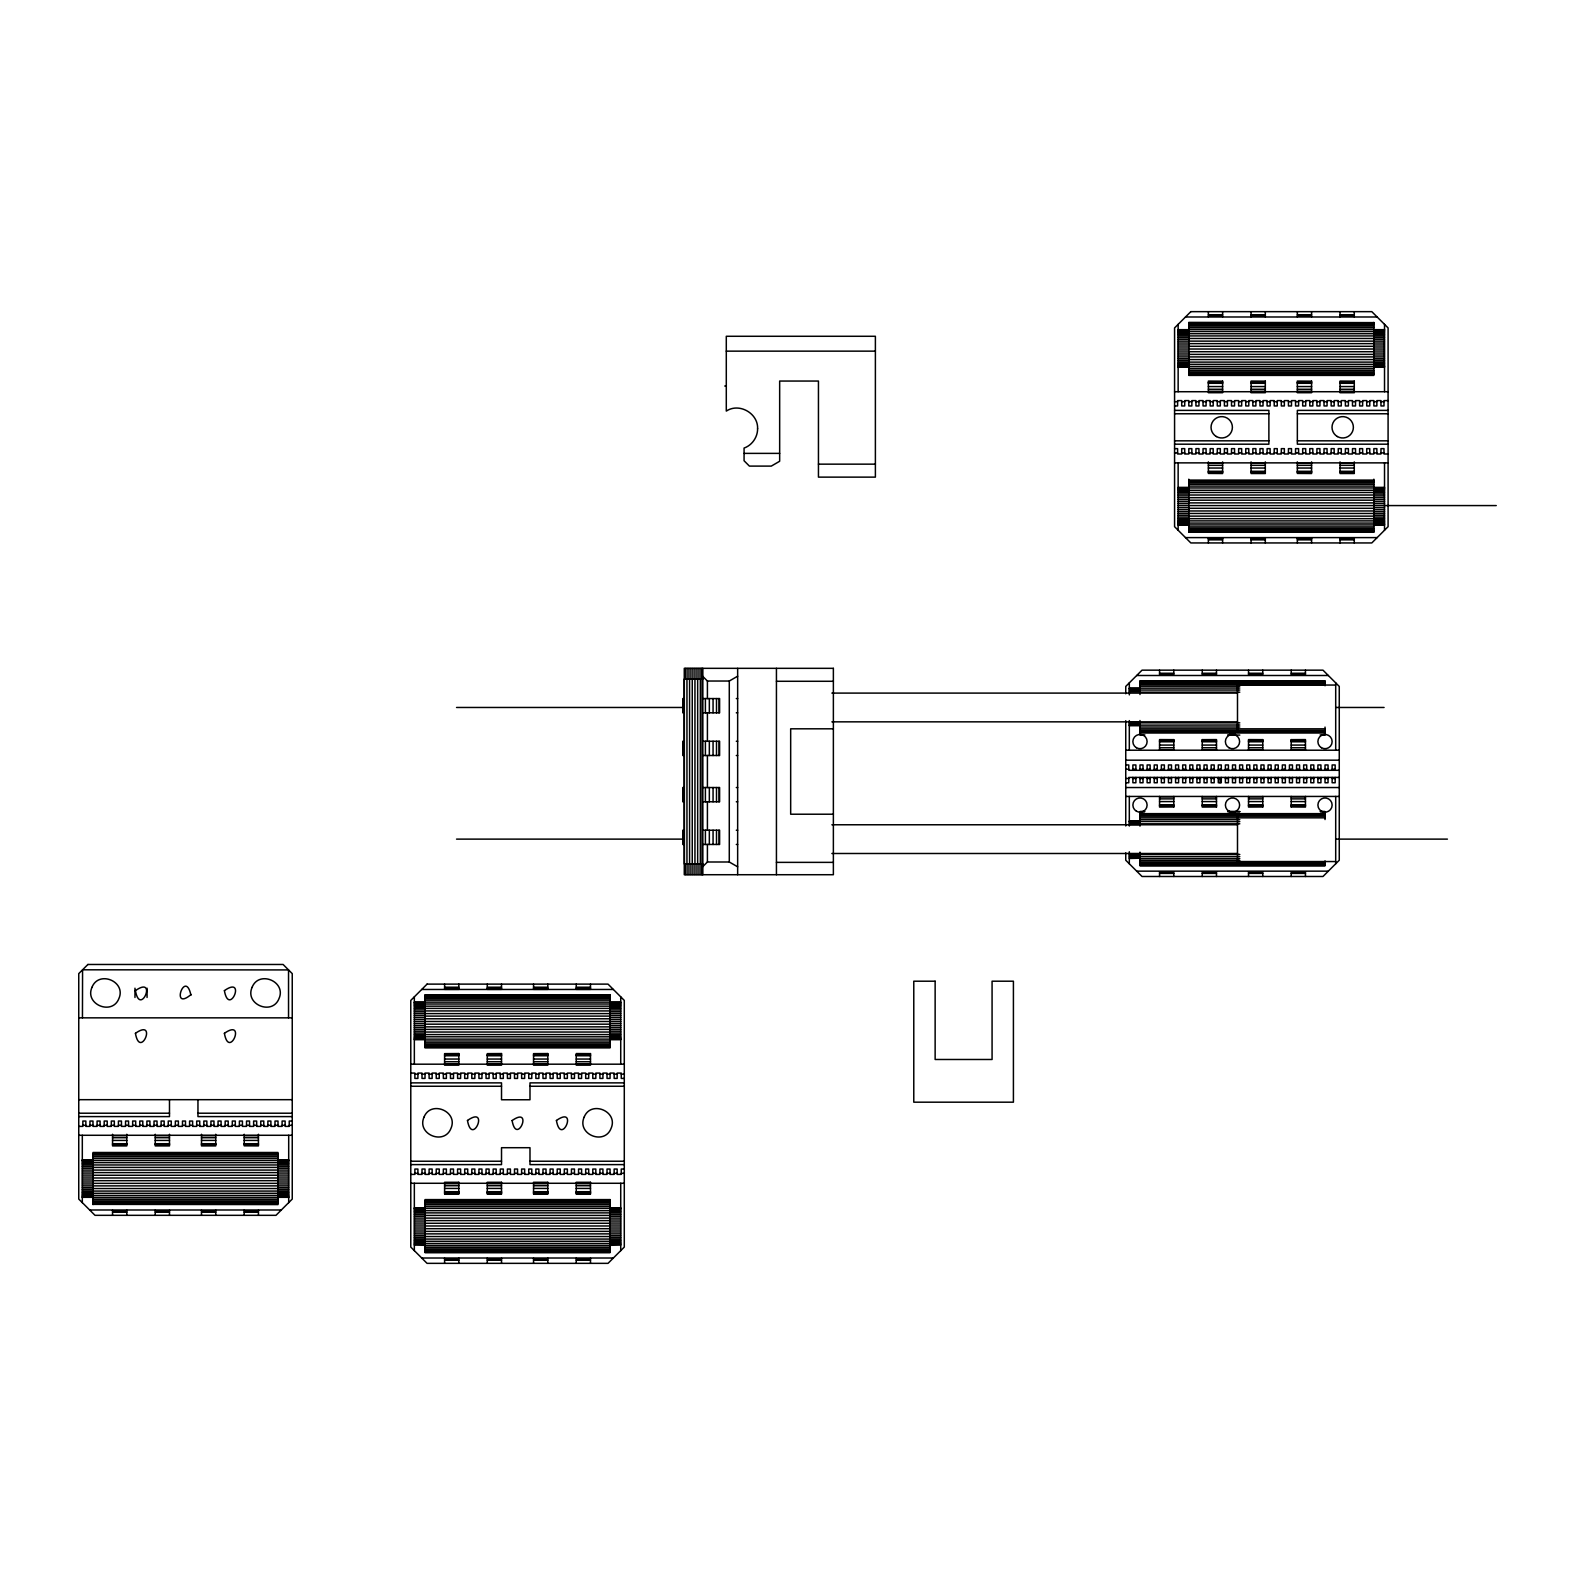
<?xml version="1.0" encoding="UTF-8"?>
<svg xmlns="http://www.w3.org/2000/svg" width="1575" height="1575" viewBox="0 0 1575 1575"><rect width="100%" height="100%" fill="white"/><g stroke="black" fill="none" stroke-linecap="round" stroke-linejoin="round"><path stroke-width="1.5" d="M190.929 995.183C185.161 968.192 170.061 1012.213 191.048 994.534M702.076 867.333L707.411 861.997L729.284 861.997L737.651 866.821M702.076 675.695L707.411 681.03L729.284 681.03L737.651 676.207M1208.379 314.744L1222.613 314.744M1251.082 314.744L1265.316 314.744M1297.347 314.744L1311.581 314.744M1340.049 314.744L1354.283 314.744M1208.379 316.221L1222.613 316.221M1251.082 316.221L1265.316 316.221M1297.347 316.221L1311.581 316.221M1340.049 316.221L1354.283 316.221M1185.502 316.988L1377.141 316.988M1373.853 322.619L1188.81 322.402L1188.81 375.401L1373.853 375.401L1373.853 322.402M1188.81 323.544L1373.853 323.544M1188.81 324.686L1373.853 324.686M1188.81 326.084L1373.853 326.084M1188.81 327.698L1373.853 327.698M1188.81 329.51L1373.853 329.51M1178.139 329.667L1188.81 329.667M1373.853 329.667L1384.523 329.667M1178.139 329.943L1188.81 329.943M1373.853 329.943L1384.523 329.943M1178.139 330.809L1188.81 330.809M1373.853 330.809L1384.523 330.809M1188.81 331.518L1373.853 331.518M1178.139 331.853L1188.81 331.853M1373.853 331.853L1384.523 331.853M1178.139 333.053L1188.81 333.053M1373.853 333.053L1384.523 333.053M1188.81 333.703L1373.853 333.703M1178.139 334.412L1188.81 334.412M1373.853 334.412L1384.523 334.412M1178.139 335.928L1384.523 335.928M1178.139 337.542L1188.81 337.542M1373.853 337.542L1384.523 337.542M1188.81 338.467L1373.853 338.467M1178.139 339.294L1188.81 339.294M1373.853 339.294L1384.523 339.294M1178.139 341.125L1384.523 341.125M1178.139 343.015L1188.81 343.015M1373.853 343.015L1384.523 343.015M1188.81 343.626L1373.853 343.626M1178.139 344.984L1188.81 344.984M1373.853 344.984L1384.523 344.984M1188.81 346.303L1373.853 346.303M1178.139 346.992L1188.81 346.992M1373.853 346.992L1384.523 346.992M1178.139 349.02L1384.523 349.02M726.292 351.146L875.385 351.146M1178.139 351.028L1188.81 351.028M1373.853 351.028L1384.523 351.028M1188.81 351.717L1373.853 351.717M1178.139 353.036L1188.81 353.036M1373.853 353.036L1384.523 353.036M1188.81 354.395L1373.853 354.395M1178.139 355.005L1188.81 355.005M1373.853 355.005L1384.523 355.005M1178.139 356.915L1384.523 356.915M1178.139 358.746L1188.81 358.746M1373.853 358.746L1384.523 358.746M1188.81 359.572L1373.853 359.572M1178.139 360.478L1188.81 360.478M1373.853 360.478L1384.523 360.478M1178.139 362.112L1384.523 362.112M1178.139 363.608L1188.81 363.608M1373.853 363.608L1384.523 363.608M1188.81 364.337L1373.853 364.337M1178.139 364.967L1188.81 364.967M1373.853 364.967L1384.523 364.967M1178.139 366.168L1188.81 366.168M1373.853 366.168L1384.523 366.168M1188.81 366.502L1373.853 366.502M1178.139 366.64L1188.81 366.64M1373.853 366.64L1384.523 366.64M1178.139 367.211L1188.81 367.211M1373.853 367.211L1384.523 367.211M1188.81 368.511L1373.853 368.511M1188.81 370.342L1373.853 370.342M1188.81 371.936L1373.853 371.936M1188.81 373.334L1373.853 373.334M1188.81 374.496L1373.853 374.496M1222.613 381.17L1208.379 381.071L1208.379 392.707L1222.613 392.707L1222.613 381.071M1265.316 381.17L1251.082 381.071L1251.082 392.707L1265.316 392.707L1265.316 381.071M1311.581 381.17L1297.347 381.071L1297.347 392.707L1311.581 392.707L1311.581 381.071M1354.283 381.17L1340.049 381.071L1340.049 392.707L1354.283 392.707L1354.283 381.071M1208.379 382.213L1222.613 382.213M1251.082 382.213L1265.316 382.213M1297.347 382.213L1311.581 382.213M1340.049 382.213L1354.283 382.213M1208.379 382.745L1222.613 382.745M1251.082 382.745L1265.316 382.745M1297.347 382.745L1311.581 382.745M1340.049 382.745L1354.283 382.745M1208.379 383.296L1222.613 383.296M1251.082 383.296L1265.316 383.296M1297.347 383.296L1311.581 383.296M1340.049 383.296L1354.283 383.296M724.756 386.033L726.292 386.033M1208.379 386.564L1222.613 386.564M1251.082 386.564L1265.316 386.564M1297.347 386.564L1311.581 386.564M1340.049 386.564L1354.283 386.564M1208.379 389.261L1222.613 389.261M1251.082 389.261L1265.316 389.261M1297.347 389.261L1311.581 389.261M1340.049 389.261L1354.283 389.261M1208.379 391.309L1222.613 391.309M1251.082 391.309L1265.316 391.309M1297.347 391.309L1311.581 391.309M1340.049 391.309L1354.283 391.309M1174.576 391.722L1388.087 391.722M1388.087 400.601L1383.992 400.601L1383.992 405.956L1380.96 405.956L1380.96 400.601L1376.865 400.601L1376.865 405.956L1373.853 405.956L1373.853 400.601L1369.758 400.601L1369.758 405.956L1366.726 405.956L1366.726 400.601L1362.631 400.601L1362.631 405.956L1359.619 405.956L1359.619 400.601L1355.524 400.601L1355.524 405.956L1352.492 405.956L1352.492 400.601L1348.397 400.601L1348.397 405.956L1345.385 405.956L1345.385 400.601L1341.29 400.601L1341.29 405.956L1338.258 405.956L1338.258 400.601L1334.163 400.601L1334.163 405.956L1331.151 405.956L1331.151 400.601L1327.056 400.601L1327.056 405.956L1324.024 405.956L1324.024 400.601L1319.929 400.601L1319.929 405.956L1316.917 405.956L1316.917 400.601L1312.822 400.601L1312.822 405.956L1309.79 405.956L1309.79 400.601L1305.695 400.601L1305.695 405.956L1302.682 405.956L1302.682 400.601L1298.588 400.601L1298.588 405.956L1295.556 405.956L1295.556 400.601L1291.48 400.601L1291.48 405.956L1288.448 405.956L1288.448 400.601L1284.353 400.601L1284.353 405.956L1281.322 405.956L1281.322 400.601L1277.246 400.601L1277.246 405.956L1274.214 405.956L1274.214 400.601L1270.119 400.601L1270.119 405.956L1267.088 405.956L1267.088 400.601L1263.012 400.601L1263.012 405.956L1259.98 405.956L1259.98 400.601L1255.885 400.601L1255.885 405.956L1252.853 405.956L1252.853 400.601L1248.778 400.601L1248.778 405.956L1245.746 405.956L1245.746 400.601L1241.651 400.601L1241.651 405.956L1238.639 405.956L1238.639 400.601L1234.544 400.601L1234.544 405.956L1231.512 405.956L1231.512 400.601L1227.417 400.601L1227.417 405.956L1224.405 405.956L1224.405 400.601L1220.31 400.601L1220.31 405.956L1217.278 405.956L1217.278 400.601L1213.183 400.601L1213.183 405.956L1210.171 405.956L1210.171 400.601L1206.076 400.601L1206.076 405.956L1203.044 405.956L1203.044 400.601L1198.949 400.601L1198.949 405.956L1195.937 405.956L1195.937 400.601L1191.842 400.601L1191.842 405.956L1188.81 405.956L1188.81 400.601L1184.715 400.601L1184.715 405.956L1181.703 405.956L1181.703 400.601L1177.608 400.601L1177.608 405.956L1174.576 405.956M1174.576 401.684L1177.608 401.684M1181.703 401.684L1184.715 401.684M1188.81 401.684L1191.842 401.684M1195.937 401.684L1198.949 401.684M1203.044 401.684L1206.076 401.684M1210.171 401.684L1213.183 401.684M1217.278 401.684L1220.31 401.684M1224.405 401.684L1227.417 401.684M1231.512 401.684L1234.544 401.684M1238.639 401.684L1241.651 401.684M1245.746 401.684L1248.778 401.684M1252.853 401.684L1255.885 401.684M1259.98 401.684L1263.012 401.684M1267.088 401.684L1270.119 401.684M1274.214 401.684L1277.246 401.684M1281.322 401.684L1284.353 401.684M1288.448 401.684L1291.48 401.684M1295.556 401.684L1298.588 401.684M1302.682 401.684L1305.695 401.684M1309.79 401.684L1312.822 401.684M1316.917 401.684L1319.929 401.684M1324.024 401.684L1327.056 401.684M1331.151 401.684L1334.163 401.684M1338.258 401.684L1341.29 401.684M1345.385 401.684L1348.397 401.684M1352.492 401.684L1355.524 401.684M1359.619 401.684L1362.631 401.684M1366.726 401.684L1369.758 401.684M1373.853 401.684L1376.865 401.684M1380.96 401.684L1383.992 401.684M1174.576 410.386L1268.879 410.386L1268.879 444.189L1174.576 444.189M1388.087 410.386L1297.347 410.386L1297.347 444.189L1388.087 444.189M1174.576 413.772L1268.879 413.772M1297.347 413.772L1388.087 413.772M1174.576 440.823L1268.879 440.823M1297.347 440.823L1388.087 440.823M1174.576 448.639L1177.608 448.639L1177.608 453.994L1181.703 453.994L1181.703 448.639L1184.715 448.639L1184.715 453.994L1188.81 453.994L1188.81 448.639L1191.842 448.639L1191.842 453.994L1195.937 453.994L1195.937 448.639L1198.949 448.639L1198.949 453.994L1203.044 453.994L1203.044 448.639L1206.076 448.639L1206.076 453.994L1210.171 453.994L1210.171 448.639L1213.183 448.639L1213.183 453.994L1217.278 453.994L1217.278 448.639L1220.31 448.639L1220.31 453.994L1224.405 453.994L1224.405 448.639L1227.417 448.639L1227.417 453.994L1231.512 453.994L1231.512 448.639L1234.544 448.639L1234.544 453.994L1238.639 453.994L1238.639 448.639L1241.651 448.639L1241.651 453.994L1245.746 453.994L1245.746 448.639L1248.778 448.639L1248.778 453.994L1252.853 453.994L1252.853 448.639L1255.885 448.639L1255.885 453.994L1259.98 453.994L1259.98 448.639L1263.012 448.639L1263.012 453.994L1267.088 453.994L1267.088 448.639L1270.119 448.639L1270.119 453.994L1274.214 453.994L1274.214 448.639L1277.246 448.639L1277.246 453.994L1281.322 453.994L1281.322 448.639L1284.353 448.639L1284.353 453.994L1288.448 453.994L1288.448 448.639L1291.48 448.639L1291.48 453.994L1295.556 453.994L1295.556 448.639L1298.588 448.639L1298.588 453.994L1302.682 453.994L1302.682 448.639L1305.695 448.639L1305.695 453.994L1309.79 453.994L1309.79 448.639L1312.822 448.639L1312.822 453.994L1316.917 453.994L1316.917 448.639L1319.929 448.639L1319.929 453.994L1324.024 453.994L1324.024 448.639L1327.056 448.639L1327.056 453.994L1331.151 453.994L1331.151 448.639L1334.163 448.639L1334.163 453.994L1338.258 453.994L1338.258 448.639L1341.29 448.639L1341.29 453.994L1345.385 453.994L1345.385 448.639L1348.397 448.639L1348.397 453.994L1352.492 453.994L1352.492 448.639L1355.524 448.639L1355.524 453.994L1359.619 453.994L1359.619 448.639L1362.631 448.639L1362.631 453.994L1366.726 453.994L1366.726 448.639L1369.758 448.639L1369.758 453.994L1373.853 453.994L1373.853 448.639L1376.865 448.639L1376.865 453.994L1380.96 453.994L1380.96 448.639L1383.992 448.639L1383.992 453.994L1388.087 453.994M1174.576 452.911L1177.608 452.911M1181.703 452.911L1184.715 452.911M1188.81 452.911L1191.842 452.911M1195.937 452.911L1198.949 452.911M1203.044 452.911L1206.076 452.911M1210.171 452.911L1213.183 452.911M1217.278 452.911L1220.31 452.911M1224.405 452.911L1227.417 452.911M1231.512 452.911L1234.544 452.911M1238.639 452.911L1241.651 452.911M1245.746 452.911L1248.778 452.911M1252.853 452.911L1255.885 452.911M1259.98 452.911L1263.012 452.911M1267.088 452.911L1270.119 452.911M1274.214 452.911L1277.246 452.911M1281.322 452.911L1284.353 452.911M1288.448 452.911L1291.48 452.911M1295.556 452.911L1298.588 452.911M1302.682 452.911L1305.695 452.911M1309.79 452.911L1312.822 452.911M1316.917 452.911L1319.929 452.911M1324.024 452.911L1327.056 452.911M1331.151 452.911L1334.163 452.911M1338.258 452.911L1341.29 452.911M1345.385 452.911L1348.397 452.911M1352.492 452.911L1355.524 452.911M1359.619 452.911L1362.631 452.911M1366.726 452.911L1369.758 452.911M1373.853 452.911L1376.865 452.911M1380.96 452.911L1383.992 452.911M744.069 453.383L779.664 453.383M1174.576 462.873L1388.087 462.873M1208.379 463.286L1222.613 463.286M1251.082 463.286L1265.316 463.286M1297.347 463.286L1311.581 463.286M1340.049 463.286L1354.283 463.286M818.449 464.152L875.385 464.152M1208.379 465.334L1222.613 465.334M1251.082 465.334L1265.316 465.334M1297.347 465.334L1311.581 465.334M1340.049 465.334L1354.283 465.334M1208.379 468.031L1222.613 468.031M1251.082 468.031L1265.316 468.031M1297.347 468.031L1311.581 468.031M1340.049 468.031L1354.283 468.031M1208.379 471.299L1222.613 471.299M1251.082 471.299L1265.316 471.299M1297.347 471.299L1311.581 471.299M1340.049 471.299L1354.283 471.299M1208.379 471.85L1222.613 471.85M1251.082 471.85L1265.316 471.85M1297.347 471.85L1311.581 471.85M1340.049 471.85L1354.283 471.85M1208.379 472.382L1222.613 472.382M1251.082 472.382L1265.316 472.382M1297.347 472.382L1311.581 472.382M1340.049 472.382L1354.283 472.382M1188.81 480.099L1373.853 480.099M1188.81 481.261L1373.853 481.261M1188.81 482.659L1373.853 482.659M1188.81 484.253L1373.853 484.253M1188.81 486.084L1373.853 486.084M1178.139 487.384L1188.81 487.384M1373.853 487.384L1384.523 487.384M1178.139 487.955L1384.523 487.955M1178.139 488.427L1188.81 488.427M1373.853 488.427L1384.523 488.427M1178.139 489.628L1188.81 489.628M1373.853 489.628L1384.523 489.628M1188.81 490.258L1373.853 490.258M1178.139 490.987L1188.81 490.987M1373.853 490.987L1384.523 490.987M1178.139 492.483L1384.523 492.483M1178.139 494.117L1188.81 494.117M1373.853 494.117L1384.523 494.117M1188.81 495.022L1373.853 495.022M1178.139 495.849L1188.81 495.849M1373.853 495.849L1384.523 495.849M1178.139 497.68L1384.523 497.68M1178.139 499.59L1188.81 499.59M1373.853 499.59L1384.523 499.59M1188.81 500.2L1373.853 500.2M1178.139 501.559L1188.81 501.559M1373.853 501.559L1384.523 501.559M1188.81 502.878L1373.853 502.878M1178.139 503.547L1188.81 503.547M1373.853 503.547L1384.523 503.547M1178.139 505.575L1496.25 505.575M1178.139 507.603L1188.81 507.603M1373.853 507.603L1384.523 507.603M1188.81 508.292L1373.853 508.292M1178.139 509.611L1188.81 509.611M1373.853 509.611L1384.523 509.611M1188.81 510.969L1373.853 510.969M1178.139 511.58L1188.81 511.58M1373.853 511.58L1384.523 511.58M1178.139 513.47L1384.523 513.47M1178.139 515.301L1188.81 515.301M1373.853 515.301L1384.523 515.301M1188.81 516.128L1373.853 516.128M1178.139 517.053L1188.81 517.053M1373.853 517.053L1384.523 517.053M1178.139 518.667L1384.523 518.667M1178.139 520.163L1188.81 520.163M1373.853 520.163L1384.523 520.163M1188.81 520.892L1373.853 520.892M1178.139 521.542L1188.81 521.542M1373.853 521.542L1384.523 521.542M1178.139 522.742L1188.81 522.742M1373.853 522.742L1384.523 522.742M1188.81 523.077L1373.853 523.077M1178.139 523.786L1188.81 523.786M1373.853 523.786L1384.523 523.786M1178.139 524.652L1188.81 524.652M1373.853 524.652L1384.523 524.652M1178.139 524.928L1384.523 524.928M1188.81 526.897L1373.853 526.897M1188.81 528.511L1373.853 528.511M1188.81 529.909L1373.853 529.909M1188.81 531.051L1373.853 531.051M1188.81 531.976L1373.853 531.976M1185.502 537.607L1377.141 537.607M1208.379 538.374L1222.613 538.374M1251.082 538.374L1265.316 538.374M1297.347 538.374L1311.581 538.374M1340.049 538.374L1354.283 538.374M1208.379 539.851L1222.613 539.851M1251.082 539.851L1265.316 539.851M1297.347 539.851L1311.581 539.851M1340.049 539.851L1354.283 539.851M1159.554 673.253L1173.788 673.253M1202.257 673.253L1216.491 673.253M1248.522 673.253L1262.756 673.253M1291.224 673.253L1305.458 673.253M1136.678 675.498L1328.335 675.498M702.962 679.002L684.278 679.002L684.397 864.045L702.962 864.045M776.436 681.286L833.372 681.286M1139.985 681.128L1325.028 681.128M1139.985 682.034L1325.028 682.034M1139.985 683.196L1325.028 683.196M1139.985 684.593L1325.028 684.593M1335.698 685.046L1237.497 685.046L1237.497 729.894M1139.985 686.208L1239.801 686.208M1129.314 688.177L1239.801 688.019M1129.314 688.452L1139.985 688.452M1129.314 689.318L1139.985 689.318M1139.985 690.027L1239.801 690.027M1129.314 690.362L1139.985 690.362M1129.314 691.563L1139.985 691.563M1139.985 692.193L1239.801 692.193M831.876 693.098L1237.497 693.098M684.278 698.572L682.763 698.572L682.763 712.806L684.278 712.806M702.844 698.572L719.598 698.572L719.598 712.806L702.844 712.806M736.312 698.572L737.651 698.572M456.553 707.47L682.467 707.47M1335.698 707.47L1384.09 707.47M736.312 712.806L737.651 712.806M831.876 721.842L1237.497 721.842M1129.314 722.118L1139.985 722.118M1139.985 722.846L1239.801 722.846M1129.314 723.476L1139.985 723.476M1129.314 724.677L1139.985 724.677M1129.314 725.15L1239.801 725.012M1129.314 725.721L1139.985 725.721M1139.985 727.02L1239.801 727.02M833.372 728.812L790.67 728.812L790.67 814.216L833.372 814.216M1139.985 728.831L1325.028 728.831M1139.985 730.446L1325.028 730.446M1139.985 731.843L1325.028 731.843M1139.985 733.005L1325.028 733.005M1230.075 733.911L1234.938 733.911M1230.075 734.56L1234.938 734.56M1144.868 734.954L1139.985 734.954L1139.985 720.523M1227.634 734.954L1239.801 735.092M1320.145 734.954L1325.028 735.092L1325.028 727.099M1173.788 739.659L1159.554 739.581L1159.554 750.212M1202.257 739.659L1216.491 739.581L1216.491 750.212M1262.756 739.659L1248.522 739.581L1248.522 750.212M1291.224 739.659L1305.458 739.581L1305.458 750.212M1159.554 740.722L1173.788 740.722M1202.257 740.722L1216.491 740.722M1248.522 740.722L1262.756 740.722M1291.224 740.722L1305.458 740.722M684.278 741.274L682.763 741.274L682.763 755.508L684.278 755.508M702.844 741.274L719.598 741.274L719.598 755.508L702.844 755.508M736.312 741.274L737.651 741.274M1159.554 741.254L1173.788 741.254M1202.257 741.254L1216.491 741.254M1248.522 741.254L1262.756 741.254M1291.224 741.254L1305.458 741.254M1159.554 741.786L1173.788 741.786M1202.257 741.786L1216.491 741.786M1248.522 741.786L1262.756 741.786M1291.224 741.786L1305.458 741.786M1159.554 745.073L1173.788 745.073M1202.257 745.073L1216.491 745.073M1248.522 745.073L1262.756 745.073M1291.224 745.073L1305.458 745.073M1159.554 747.771L1173.788 747.771M1202.257 747.771L1216.491 747.771M1248.522 747.771L1262.756 747.771M1291.224 747.771L1305.458 747.771M1159.554 749.818L1173.788 749.818M1202.257 749.818L1216.491 749.818M1248.522 749.818L1262.756 749.818M1291.224 749.818L1305.458 749.818M1125.751 750.212L1339.262 750.212M736.312 755.508L737.651 755.508M1125.751 760.174L1339.262 760.174M1125.751 764.958L1128.783 764.958L1128.783 770.293L1339.262 770.293M1125.751 769.23L1128.783 769.23M1132.878 769.23L1135.89 769.23M1139.985 769.23L1143.017 769.23M1147.112 769.23L1150.124 769.23M1154.219 769.23L1157.251 769.23M1161.346 769.23L1164.358 769.23M1168.453 769.23L1171.485 769.23M1175.58 769.23L1178.592 769.23M1182.687 769.23L1185.719 769.23M1189.814 769.23L1192.826 769.23M1196.921 769.23L1199.953 769.23M1204.048 769.23L1207.06 769.23M1211.155 769.23L1214.187 769.23M1218.282 769.23L1221.294 769.23M1225.389 769.23L1228.421 769.23M1232.497 769.23L1235.528 769.23M1239.623 769.23L1242.655 769.23M1246.731 769.23L1249.762 769.23M1253.858 769.23L1256.889 769.23M1260.965 769.23L1263.997 769.23M1268.092 769.23L1271.123 769.23M1275.199 769.23L1278.231 769.23M1282.326 769.23L1285.338 769.23M1289.433 769.23L1292.465 769.23M1296.56 769.23L1299.572 769.23M1303.667 769.23L1306.699 769.23M1310.794 769.23L1313.806 769.23M1317.901 769.23L1320.933 769.23M1325.028 769.23L1328.04 769.23M1332.135 769.23L1335.167 769.23M1339.262 777.42L1128.783 777.42L1128.783 782.755L1125.751 782.755M1125.751 778.483L1128.783 778.483M1132.878 778.483L1135.89 778.483M1139.985 778.483L1143.017 778.483M1147.112 778.483L1150.124 778.483M1154.219 778.483L1157.251 778.483M1161.346 778.483L1164.358 778.483M1168.453 778.483L1171.485 778.483M1175.58 778.483L1178.592 778.483M1182.687 778.483L1185.719 778.483M1189.814 778.483L1192.826 778.483M1196.921 778.483L1199.953 778.483M1204.048 778.483L1207.06 778.483M1211.155 778.483L1214.187 778.483M1218.282 778.483L1221.294 778.483M1225.389 778.483L1228.421 778.483M1232.497 778.483L1235.528 778.483M1239.623 778.483L1242.655 778.483M1246.731 778.483L1249.762 778.483M1253.858 778.483L1256.889 778.483M1260.965 778.483L1263.997 778.483M1268.092 778.483L1271.123 778.483M1275.199 778.483L1278.231 778.483M1282.326 778.483L1285.338 778.483M1289.433 778.483L1292.465 778.483M1296.56 778.483L1299.572 778.483M1303.667 778.483L1306.699 778.483M1310.794 778.483L1313.806 778.483M1317.901 778.483L1320.933 778.483M1325.028 778.483L1328.04 778.483M1332.135 778.483L1335.167 778.483M684.278 787.539L682.763 787.539L682.763 801.773L684.278 801.773M702.844 787.539L719.598 787.539L719.598 801.773L702.844 801.773M736.312 787.539L737.651 787.539M1125.751 787.539L1339.262 787.539M1125.751 796.438L1339.262 796.438M1159.554 796.832L1173.788 796.832M1202.257 796.832L1216.491 796.832M1248.522 796.832L1262.756 796.832M1291.224 796.832L1305.458 796.832M1159.554 798.879L1173.788 798.879M1202.257 798.879L1216.491 798.879M1248.522 798.879L1262.756 798.879M1291.224 798.879L1305.458 798.879M1159.554 801.577L1173.788 801.577M1202.257 801.577L1216.491 801.577M1248.522 801.577L1262.756 801.577M1291.224 801.577L1305.458 801.577M736.312 801.773L737.651 801.773M1159.554 804.864L1173.788 804.864M1202.257 804.864L1216.491 804.864M1248.522 804.864L1262.756 804.864M1291.224 804.864L1305.458 804.864M1159.554 805.396L1173.788 805.396M1202.257 805.396L1216.491 805.396M1248.522 805.396L1262.756 805.396M1291.224 805.396L1305.458 805.396M1159.554 805.928L1173.788 805.928M1202.257 805.928L1216.491 805.928M1248.522 805.928L1262.756 805.928M1291.224 805.928L1305.458 805.928M1173.788 806.971L1159.554 807.069L1159.554 796.438M1216.491 806.971L1202.257 807.069L1202.257 796.438M1262.756 806.971L1248.522 807.069L1248.522 796.438M1291.224 806.971L1305.458 807.069L1305.458 796.438M1139.985 811.558L1144.868 811.558L1139.985 811.676L1139.985 826.127M1325.028 811.558L1320.145 811.558L1325.028 811.676L1325.028 819.551M1230.075 812.09L1234.938 812.09M1230.075 812.739L1234.938 812.739M1139.985 813.645L1325.028 813.645M1139.985 814.807L1325.028 814.807M1139.985 816.204L1325.028 816.204M1139.985 817.819L1325.028 817.819M1139.985 819.63L1239.801 819.63M1129.314 820.929L1139.985 820.929M1129.314 821.5L1239.801 821.638M1129.314 821.973L1139.985 821.973M1129.314 823.174L1139.985 823.174M1139.985 823.804L1239.801 823.804M1129.314 824.532L1139.985 824.532M831.876 824.768L1237.497 824.768M684.278 830.242L682.763 830.242L682.763 844.456L684.278 844.456M702.844 830.242L719.598 830.242L719.598 844.456L702.844 844.456M736.312 830.242L737.651 830.242M456.553 839.121L682.467 839.121M1335.698 839.121L1447.425 839.121M736.312 844.456L737.651 844.456M831.876 853.492L1237.497 853.492M1129.314 853.729L1139.985 853.729M1139.985 854.457L1239.801 854.457M1129.314 855.087L1139.985 855.087M1129.314 856.288L1139.985 856.288M1139.985 856.623L1239.801 856.623M1129.314 857.332L1139.985 857.332M1129.314 858.473L1139.985 858.198M1139.985 858.631L1239.801 858.631M1139.985 860.442L1239.801 860.442M1335.698 861.545L1237.497 861.545L1237.497 816.716M1139.985 862.057L1325.028 862.057M776.436 862.372L833.372 862.372M1139.985 863.454L1325.028 863.454M1139.985 864.596L1325.028 864.596M1139.985 865.522L1325.028 865.522M1136.678 871.152L1328.335 871.152M1159.554 873.397L1173.788 873.397M1202.257 873.397L1216.491 873.397M1248.522 873.397L1262.756 873.397M1291.224 873.397L1305.458 873.397M444.603 987.21L458.817 987.21M487.285 987.21L501.519 987.21M533.551 987.21L547.785 987.21M576.253 987.21L590.487 987.21M444.603 988.687L458.817 988.687M487.285 988.687L501.519 988.687M533.551 988.687L547.785 988.687M576.253 988.687L590.487 988.687M421.726 989.474L613.364 989.474M425.014 995.105L610.057 995.105M425.014 996.01L610.057 996.01M425.014 997.172L610.057 997.172M425.014 998.55L610.057 998.55M425.014 1000.164L610.057 1000.164M414.343 1002.133L620.727 1002.133M414.343 1002.428L425.014 1002.428M610.057 1002.428L620.727 1002.428M414.343 1003.295L425.014 1003.295M610.057 1003.295L620.727 1003.295M425.014 1004.003L610.057 1004.003M414.343 1004.338L425.014 1004.338M610.057 1004.338L620.727 1004.338M414.343 1005.539L425.014 1005.539M610.057 1005.539L620.727 1005.539M425.014 1006.169L610.057 1006.169M414.343 1006.898L425.014 1006.898M610.057 1006.898L620.727 1006.898M414.343 1008.394L620.727 1008.394M414.343 1010.028L425.014 1010.028M610.057 1010.028L620.727 1010.028M425.014 1010.933L610.057 1010.933M414.343 1011.76L425.014 1011.76M610.057 1011.76L620.727 1011.76M414.343 1013.591L620.727 1013.591M414.343 1015.501L425.014 1015.501M610.057 1015.501L620.727 1015.501M425.014 1016.111L610.057 1016.111M414.343 1017.47L425.014 1017.47M610.057 1017.47L620.727 1017.47M78.75 1017.844L292.241 1017.844M425.014 1018.789L610.057 1018.789M414.343 1019.458L425.014 1019.458M610.057 1019.458L620.727 1019.458M414.343 1021.486L620.727 1021.486M414.343 1023.514L425.014 1023.514M610.057 1023.514L620.727 1023.514M425.014 1024.183L610.057 1024.183M414.343 1025.522L425.014 1025.522M610.057 1025.522L620.727 1025.522M425.014 1026.861L610.057 1026.861M414.343 1027.471L425.014 1027.471M610.057 1027.471L620.727 1027.471M414.343 1029.381L620.727 1029.381M414.343 1031.212L425.014 1031.212M610.057 1031.212L620.727 1031.212M425.014 1032.038L610.057 1032.038M414.343 1032.964L425.014 1032.964M610.057 1032.964L620.727 1032.964M414.343 1034.578L620.727 1034.578M414.343 1036.074L425.014 1036.074M610.057 1036.074L620.727 1036.074M425.014 1036.803L610.057 1036.803M414.343 1037.433L425.014 1037.433M610.057 1037.433L620.727 1037.433M414.343 1038.653L425.014 1038.653M610.057 1038.653L620.727 1038.653M414.343 1039.126L620.727 1039.126M414.343 1039.697L425.014 1039.697M610.057 1039.697L620.727 1039.697M425.014 1040.996L610.057 1040.996M425.014 1042.807L610.057 1042.807M425.014 1044.422L610.057 1044.422M425.014 1045.8L610.057 1045.8M425.014 1046.902L610.057 1046.962M444.603 1054.699L458.817 1054.699M487.285 1054.699L501.519 1054.699M533.551 1054.699L547.785 1054.699M576.253 1054.699L590.487 1054.699M444.603 1055.23L458.817 1055.23M487.285 1055.23L501.519 1055.23M533.551 1055.23L547.785 1055.23M576.253 1055.23L590.487 1055.23M444.603 1055.762L458.817 1055.762M487.285 1055.762L501.519 1055.762M533.551 1055.762L547.785 1055.762M576.253 1055.762L590.487 1055.762M444.603 1059.05L458.817 1059.05M487.285 1059.05L501.519 1059.05M533.551 1059.05L547.785 1059.05M576.253 1059.05L590.487 1059.05M444.603 1061.727L458.817 1061.727M487.285 1061.727L501.519 1061.727M533.551 1061.727L547.785 1061.727M576.253 1061.727L590.487 1061.727M444.603 1063.794L458.817 1063.794M487.285 1063.794L501.519 1063.794M533.551 1063.794L547.785 1063.794M576.253 1063.794L590.487 1063.794M410.78 1064.188L624.291 1064.188M410.78 1073.087L414.875 1073.087L414.875 1078.422L417.907 1078.422L417.907 1073.087L422.002 1073.087L422.002 1078.422L425.014 1078.422L425.014 1073.087L429.109 1073.087L429.109 1078.422L432.141 1078.422L432.141 1073.087L436.236 1073.087L436.236 1078.422L439.248 1078.422L439.248 1073.087L443.343 1073.087L443.343 1078.422L446.375 1078.422L446.375 1073.087L450.47 1073.087L450.47 1078.422L453.482 1078.422L453.482 1073.087L457.577 1073.087L457.577 1078.422L460.609 1078.422L460.609 1073.087L464.704 1073.087L464.704 1078.422L467.716 1078.422L467.716 1073.087L471.811 1073.087L471.811 1078.422L474.843 1078.422L474.843 1073.087L478.938 1073.087L478.938 1078.422L481.95 1078.422L481.95 1073.087L486.045 1073.087L486.045 1078.422L489.077 1078.422L489.077 1073.087L493.172 1073.087L493.172 1078.422L496.184 1078.422L496.184 1073.087L500.279 1073.087L500.279 1078.422L503.311 1078.422L503.311 1073.087L507.406 1073.087L507.406 1078.422L510.418 1078.422L510.418 1073.087L514.513 1073.087L514.513 1078.422L517.545 1078.422L517.545 1073.087L521.62 1073.087L521.62 1078.422L524.652 1078.422L524.652 1073.087L528.747 1073.087L528.747 1078.422L531.779 1078.422L531.779 1073.087L535.854 1073.087L535.854 1078.422L538.886 1078.422L538.886 1073.087L542.981 1073.087L542.981 1078.422L546.013 1078.422L546.013 1073.087L550.088 1073.087L550.088 1078.422L553.12 1078.422L553.12 1073.087L557.215 1073.087L557.215 1078.422L560.247 1078.422L560.247 1073.087L564.322 1073.087L564.322 1078.422L567.354 1078.422L567.354 1073.087L571.449 1073.087L571.449 1078.422L574.462 1078.422L574.462 1073.087L578.557 1073.087L578.557 1078.422L581.588 1078.422L581.588 1073.087L585.683 1073.087L585.683 1078.422L588.696 1078.422L588.696 1073.087L592.791 1073.087L592.791 1078.422L595.822 1078.422L595.822 1073.087L599.918 1073.087L599.918 1078.422L602.93 1078.422L602.93 1073.087L607.025 1073.087L607.025 1078.422L610.057 1078.422L610.057 1073.087L614.152 1073.087L614.152 1078.422L617.164 1078.422L617.164 1073.087L621.259 1073.087L621.259 1078.422L624.291 1078.422M414.875 1074.15L417.907 1074.15M422.002 1074.15L425.014 1074.15M429.109 1074.15L432.141 1074.15M436.236 1074.15L439.248 1074.15M443.343 1074.15L446.375 1074.15M450.47 1074.15L453.482 1074.15M457.577 1074.15L460.609 1074.15M464.704 1074.15L467.716 1074.15M471.811 1074.15L474.843 1074.15M478.938 1074.15L481.95 1074.15M486.045 1074.15L489.077 1074.15M493.172 1074.15L496.184 1074.15M500.279 1074.15L503.311 1074.15M507.406 1074.15L510.418 1074.15M514.513 1074.15L517.545 1074.15M521.62 1074.15L524.652 1074.15M528.747 1074.15L531.779 1074.15M535.854 1074.15L538.886 1074.15M542.981 1074.15L546.013 1074.15M550.088 1074.15L553.12 1074.15M557.215 1074.15L560.247 1074.15M564.322 1074.15L567.354 1074.15M571.449 1074.15L574.462 1074.15M578.557 1074.15L581.588 1074.15M585.683 1074.15L588.696 1074.15M592.791 1074.15L595.822 1074.15M599.918 1074.15L602.93 1074.15M607.025 1074.15L610.057 1074.15M614.152 1074.15L617.164 1074.15M621.259 1074.15L624.291 1074.15M410.78 1082.872L501.519 1082.872L501.519 1099.763L529.987 1099.763L529.987 1082.872L624.291 1082.872M410.78 1086.258L501.519 1086.258M529.987 1086.258L624.291 1086.258M78.75 1099.685L292.241 1099.685M78.75 1113.21L169.49 1113.21M197.958 1113.21L292.241 1113.21M78.75 1116.596L169.49 1116.596L169.49 1099.685M292.241 1116.596L197.958 1116.596L197.958 1099.685M292.241 1121.046L289.229 1121.046L289.229 1126.381L285.134 1126.381L285.134 1121.046L282.102 1121.046L282.102 1126.381L278.007 1126.381L278.007 1121.046L274.995 1121.046L274.995 1126.381L270.9 1126.381L270.9 1121.046L267.868 1121.046L267.868 1126.381L263.773 1126.381L263.773 1121.046L260.761 1121.046L260.761 1126.381L256.666 1126.381L256.666 1121.046L253.634 1121.046L253.634 1126.381L249.539 1126.381L249.539 1121.046L246.527 1121.046L246.527 1126.381L242.432 1126.381L242.432 1121.046L239.4 1121.046L239.4 1126.381L235.305 1126.381L235.305 1121.046L232.293 1121.046L232.293 1126.381L228.198 1126.381L228.198 1121.046L225.166 1121.046L225.166 1126.381L221.091 1126.381L221.091 1121.046L218.059 1121.046L218.059 1126.381L213.964 1126.381L213.964 1121.046L210.932 1121.046L210.932 1126.381L206.857 1126.381L206.857 1121.046L203.825 1121.046L203.825 1126.381L199.73 1126.381L199.73 1121.046L196.698 1121.046L196.698 1126.381L192.623 1126.381L192.623 1121.046L189.591 1121.046L189.591 1126.381L185.496 1126.381L185.496 1121.046L182.483 1121.046L182.483 1126.381L178.388 1126.381L178.388 1121.046L175.357 1121.046L175.357 1126.381L171.262 1126.381L171.262 1121.046L168.249 1121.046L168.249 1126.381L164.154 1126.381L164.154 1121.046L161.123 1121.046L161.123 1126.381L157.028 1126.381L157.028 1121.046L154.015 1121.046L154.015 1126.381L149.92 1126.381L149.92 1121.046L146.888 1121.046L146.888 1126.381L142.793 1126.381L142.793 1121.046L139.781 1121.046L139.781 1126.381L135.686 1126.381L135.686 1121.046L132.654 1121.046L132.654 1126.381L128.559 1126.381L128.559 1121.046L125.547 1121.046L125.547 1126.381L121.452 1126.381L121.452 1121.046L118.42 1121.046L118.42 1126.381L114.325 1126.381L114.325 1121.046L111.313 1121.046L111.313 1126.381L107.218 1126.381L107.218 1121.046L104.186 1121.046L104.186 1126.381L100.091 1126.381L100.091 1121.046L97.079 1121.046L97.079 1126.381L92.984 1126.381L92.984 1121.046L89.952 1121.046L89.952 1126.381L85.857 1126.381L85.857 1121.046L82.845 1121.046L82.845 1126.381L78.75 1126.381M82.845 1125.318L85.857 1125.318M89.952 1125.318L92.984 1125.318M97.079 1125.318L100.091 1125.318M104.186 1125.318L107.218 1125.318M111.313 1125.318L114.325 1125.318M118.42 1125.318L121.452 1125.318M125.547 1125.318L128.559 1125.318M132.654 1125.318L135.686 1125.318M139.781 1125.318L142.793 1125.318M146.888 1125.318L149.92 1125.318M154.015 1125.318L157.028 1125.318M161.123 1125.318L164.154 1125.318M168.249 1125.318L171.262 1125.318M175.357 1125.318L178.388 1125.318M182.483 1125.318L185.496 1125.318M189.591 1125.318L192.623 1125.318M196.698 1125.318L199.73 1125.318M203.825 1125.318L206.857 1125.318M210.932 1125.318L213.964 1125.318M218.059 1125.318L221.091 1125.318M225.166 1125.318L228.198 1125.318M232.293 1125.318L235.305 1125.318M239.4 1125.318L242.432 1125.318M246.527 1125.318L249.539 1125.318M253.634 1125.318L256.666 1125.318M260.761 1125.318L263.773 1125.318M267.868 1125.318L270.9 1125.318M274.995 1125.318L278.007 1125.318M282.102 1125.318L285.134 1125.318M289.229 1125.318L292.241 1125.318M78.75 1135.28L292.241 1135.28M112.553 1135.673L126.788 1135.673M155.256 1135.673L169.49 1135.673M201.502 1135.673L215.736 1135.673M244.204 1135.673L258.438 1135.673M112.553 1137.721L126.788 1137.721M155.256 1137.721L169.49 1137.721M201.502 1137.721L215.736 1137.721M244.204 1137.721L258.438 1137.721M112.553 1140.418L126.788 1140.418M155.256 1140.418L169.49 1140.418M201.502 1140.418L215.736 1140.418M244.204 1140.418L258.438 1140.418M112.553 1143.706L126.788 1143.706M155.256 1143.706L169.49 1143.706M201.502 1143.706L215.736 1143.706M244.204 1143.706L258.438 1143.706M112.553 1144.238L126.788 1144.238M155.256 1144.238L169.49 1144.238M201.502 1144.238L215.736 1144.238M244.204 1144.238L258.438 1144.238M112.553 1144.769L126.788 1144.769M155.256 1144.769L169.49 1144.769M201.502 1144.769L215.736 1144.769M244.204 1144.769L258.438 1144.769M92.984 1153.648L278.007 1153.648M92.984 1155.046L278.007 1155.046M92.984 1156.66L278.007 1156.66M92.984 1158.472L278.007 1158.472M82.313 1159.771L92.984 1159.771M278.007 1159.771L288.697 1159.771M82.313 1160.342L92.984 1160.342M278.007 1160.342L288.697 1160.342M92.984 1160.48L278.007 1160.48M82.313 1160.814L92.984 1160.814M278.007 1160.814L288.697 1160.814M410.78 1161.228L501.519 1161.228M529.987 1161.228L624.291 1161.228M82.313 1162.015L92.984 1162.015M278.007 1162.015L288.697 1162.015M92.984 1162.645L278.007 1162.645M82.313 1163.374L92.984 1163.374M278.007 1163.374L288.697 1163.374M410.78 1164.614L501.519 1164.614L501.519 1147.703L529.987 1147.703L529.987 1164.614L624.291 1164.614M82.313 1164.89L92.984 1164.89M278.007 1164.89L288.697 1164.89M92.984 1164.968L278.007 1164.968M82.313 1166.504L92.984 1166.504M278.007 1166.504L288.697 1166.504M92.984 1167.429L278.007 1167.429M82.313 1168.237L92.984 1168.237M278.007 1168.237L288.697 1168.237M624.291 1169.044L621.259 1169.044L621.259 1174.399L617.164 1174.399L617.164 1169.044L614.152 1169.044L614.152 1174.399L610.057 1174.399L610.057 1169.044L607.025 1169.044L607.025 1174.399L602.93 1174.399L602.93 1169.044L599.918 1169.044L599.918 1174.399L595.822 1174.399L595.822 1169.044L592.791 1169.044L592.791 1174.399L588.696 1174.399L588.696 1169.044L585.683 1169.044L585.683 1174.399L581.588 1174.399L581.588 1169.044L578.557 1169.044L578.557 1174.399L574.462 1174.399L574.462 1169.044L571.449 1169.044L571.449 1174.399L567.354 1174.399L567.354 1169.044L564.322 1169.044L564.322 1174.399L560.247 1174.399L560.247 1169.044L557.215 1169.044L557.215 1174.399L553.12 1174.399L553.12 1169.044L550.088 1169.044L550.088 1174.399L546.013 1174.399L546.013 1169.044L542.981 1169.044L542.981 1174.399L538.886 1174.399L538.886 1169.044L535.854 1169.044L535.854 1174.399L531.779 1174.399L531.779 1169.044L528.747 1169.044L528.747 1174.399L524.652 1174.399L524.652 1169.044L521.62 1169.044L521.62 1174.399L517.545 1174.399L517.545 1169.044L514.513 1169.044L514.513 1174.399L510.418 1174.399L510.418 1169.044L507.406 1169.044L507.406 1174.399L503.311 1174.399L503.311 1169.044L500.279 1169.044L500.279 1174.399L496.184 1174.399L496.184 1169.044L493.172 1169.044L493.172 1174.399L489.077 1174.399L489.077 1169.044L486.045 1169.044L486.045 1174.399L481.95 1174.399L481.95 1169.044L478.938 1169.044L478.938 1174.399L474.843 1174.399L474.843 1169.044L471.811 1169.044L471.811 1174.399L467.716 1174.399L467.716 1169.044L464.704 1169.044L464.704 1174.399L460.609 1174.399L460.609 1169.044L457.577 1169.044L457.577 1174.399L453.482 1174.399L453.482 1169.044L450.47 1169.044L450.47 1174.399L446.375 1174.399L446.375 1169.044L443.343 1169.044L443.343 1174.399L439.248 1174.399L439.248 1169.044L436.236 1169.044L436.236 1174.399L432.141 1174.399L432.141 1169.044L429.109 1169.044L429.109 1174.399L425.014 1174.399L425.014 1169.044L422.002 1169.044L422.002 1174.399L417.907 1174.399L417.907 1169.044L414.875 1169.044L414.875 1174.399L410.78 1174.399M82.313 1170.068L288.697 1170.068M82.313 1171.977L92.984 1171.977M278.007 1171.977L288.697 1171.977M92.984 1172.588L278.007 1172.588M414.875 1173.316L417.907 1173.316M422.002 1173.316L425.014 1173.316M429.109 1173.316L432.141 1173.316M436.236 1173.316L439.248 1173.316M443.343 1173.316L446.375 1173.316M450.47 1173.316L453.482 1173.316M457.577 1173.316L460.609 1173.316M464.704 1173.316L467.716 1173.316M471.811 1173.316L474.843 1173.316M478.938 1173.316L481.95 1173.316M486.045 1173.316L489.077 1173.316M493.172 1173.316L496.184 1173.316M500.279 1173.316L503.311 1173.316M507.406 1173.316L510.418 1173.316M514.513 1173.316L517.545 1173.316M521.62 1173.316L524.652 1173.316M528.747 1173.316L531.779 1173.316M535.854 1173.316L538.886 1173.316M542.981 1173.316L546.013 1173.316M550.088 1173.316L553.12 1173.316M557.215 1173.316L560.247 1173.316M564.322 1173.316L567.354 1173.316M571.449 1173.316L574.462 1173.316M578.557 1173.316L581.588 1173.316M585.683 1173.316L588.696 1173.316M592.791 1173.316L595.822 1173.316M599.918 1173.316L602.93 1173.316M607.025 1173.316L610.057 1173.316M614.152 1173.316L617.164 1173.316M621.259 1173.316L624.291 1173.316M82.313 1173.946L92.984 1173.946M278.007 1173.946L288.697 1173.946M92.984 1175.265L278.007 1175.265M82.313 1175.954L92.984 1175.954M278.007 1175.954L288.697 1175.954M82.313 1177.982L288.697 1177.982M82.313 1179.99L92.984 1179.99M278.007 1179.99L288.697 1179.99M92.984 1180.679L278.007 1180.679M82.313 1181.998L92.984 1181.998M278.007 1181.998L288.697 1181.998M410.78 1183.278L624.291 1183.278M92.984 1183.357L278.007 1183.357M82.313 1183.967L92.984 1183.967M278.007 1183.967L288.697 1183.967M444.603 1183.691L458.817 1183.691M487.285 1183.691L501.519 1183.691M533.551 1183.691L547.785 1183.691M576.253 1183.691L590.487 1183.691M82.313 1185.877L288.697 1185.877M444.603 1185.739L458.817 1185.739M487.285 1185.739L501.519 1185.739M533.551 1185.739L547.785 1185.739M576.253 1185.739L590.487 1185.739M82.313 1187.707L92.984 1187.707M278.007 1187.707L288.697 1187.707M92.984 1188.534L278.007 1188.534M444.603 1188.436L458.817 1188.436M487.285 1188.436L501.519 1188.436M533.551 1188.436L547.785 1188.436M576.253 1188.436L590.487 1188.436M82.313 1189.44L92.984 1189.44M278.007 1189.44L288.697 1189.44M82.313 1191.074L288.697 1191.074M444.603 1191.704L458.817 1191.704M487.285 1191.704L501.519 1191.704M533.551 1191.704L547.785 1191.704M576.253 1191.704L590.487 1191.704M444.603 1192.255L458.817 1192.255M487.285 1192.255L501.519 1192.255M533.551 1192.255L547.785 1192.255M576.253 1192.255L590.487 1192.255M82.313 1192.57L92.984 1192.57M278.007 1192.57L288.697 1192.57M444.603 1192.787L458.817 1192.787M487.285 1192.787L501.519 1192.787M533.551 1192.787L547.785 1192.787M576.253 1192.787L590.487 1192.787M92.984 1193.299L278.007 1193.299M444.603 1193.83L458.817 1193.83M487.285 1193.83L501.519 1193.83M533.551 1193.83L547.785 1193.83M576.253 1193.83L590.487 1193.83M82.313 1193.929L92.984 1193.929M278.007 1193.929L288.697 1193.929M82.313 1195.13L92.984 1195.13M278.007 1195.13L288.697 1195.13M92.984 1195.464L278.007 1195.464M82.313 1196.173L92.984 1196.173M278.007 1196.173L288.697 1196.173M82.313 1197.039L92.984 1197.039M278.007 1197.039L288.697 1197.039M82.313 1197.315L92.984 1197.315M278.007 1197.315L288.697 1197.315M92.984 1197.473L278.007 1197.473M92.984 1199.284L278.007 1199.284M425.014 1200.563L610.057 1200.504M92.984 1200.898L278.007 1200.898M425.014 1201.666L610.057 1201.666M92.984 1202.296L278.007 1202.296M425.014 1203.064L610.057 1203.064M92.984 1203.457L278.007 1203.457M92.984 1204.363L278.007 1204.58L278.007 1152.487L92.984 1152.487L92.984 1204.58M425.014 1204.658L610.057 1204.658M425.014 1206.489L610.057 1206.489M414.343 1207.789L425.014 1207.789M610.057 1207.789L620.727 1207.789M414.343 1208.36L620.727 1208.36M414.343 1208.832L425.014 1208.832M610.057 1208.832L620.727 1208.832M89.677 1209.994L281.315 1209.994M414.343 1210.033L425.014 1210.033M610.057 1210.033L620.727 1210.033M112.553 1210.781L126.788 1210.781M155.256 1210.781L169.49 1210.781M201.502 1210.781L215.736 1210.781M244.204 1210.781L258.438 1210.781M425.014 1210.663L610.057 1210.663M414.343 1211.392L425.014 1211.392M610.057 1211.392L620.727 1211.392M112.553 1212.238L126.788 1212.238M155.256 1212.238L169.49 1212.238M201.502 1212.238L215.736 1212.238M244.204 1212.238L258.438 1212.238M414.343 1212.888L620.727 1212.888M414.343 1214.522L425.014 1214.522M610.057 1214.522L620.727 1214.522M425.014 1215.428L610.057 1215.428M414.343 1216.254L425.014 1216.254M610.057 1216.254L620.727 1216.254M414.343 1218.085L620.727 1218.085M414.343 1219.995L425.014 1219.995M610.057 1219.995L620.727 1219.995M425.014 1220.605L610.057 1220.605M414.343 1221.964L425.014 1221.964M610.057 1221.964L620.727 1221.964M425.014 1223.283L610.057 1223.283M414.343 1223.972L425.014 1223.972M610.057 1223.972L620.727 1223.972M414.343 1225.98L620.727 1225.98M414.343 1228.008L425.014 1228.008M610.057 1228.008L620.727 1228.008M425.014 1228.697L610.057 1228.697M414.343 1230.016L425.014 1230.016M610.057 1230.016L620.727 1230.016M425.014 1231.374L610.057 1231.374M414.343 1231.985L425.014 1231.985M610.057 1231.985L620.727 1231.985M414.343 1233.875L620.727 1233.875M414.343 1235.706L425.014 1235.706M610.057 1235.706L620.727 1235.706M425.014 1236.533L610.057 1236.533M414.343 1237.458L425.014 1237.458M610.057 1237.458L620.727 1237.458M414.343 1239.072L620.727 1239.072M414.343 1240.588L425.014 1240.588M610.057 1240.588L620.727 1240.588M425.014 1241.297L610.057 1241.297M414.343 1241.947L425.014 1241.947M610.057 1241.947L620.727 1241.947M414.343 1243.148L425.014 1243.148M610.057 1243.148L620.727 1243.148M425.014 1243.482L610.057 1243.482M414.343 1244.191L425.014 1244.191M610.057 1244.191L620.727 1244.191M414.343 1245.057L425.014 1245.333M610.057 1245.333L620.727 1245.057M425.014 1245.49L610.057 1245.49M425.014 1247.302L610.057 1247.302M425.014 1248.916L610.057 1248.916M425.014 1250.314L610.057 1250.314M425.014 1251.456L610.057 1251.456M425.014 1252.381L610.057 1252.381M421.726 1258.012L613.364 1258.012M444.603 1258.779L458.817 1258.779M487.285 1258.779L501.519 1258.779M533.551 1258.779L547.785 1258.779M576.253 1258.779L590.487 1258.779M444.603 1260.256L458.817 1260.256M487.285 1260.256L501.519 1260.256M533.551 1260.256L547.785 1260.256M576.253 1260.256L590.487 1260.256M1384.523 324.352L1384.523 391.722M1384.523 462.873L1384.523 530.243M1373.853 479.194L1373.853 532.192L1188.81 532.192L1188.81 479.194M1354.283 311.653L1354.283 316.87M1354.283 461.888L1354.283 473.524L1340.049 473.524L1340.049 461.888M1354.283 537.725L1354.283 542.942M1340.049 311.653L1340.049 316.87M1340.049 537.725L1340.049 542.942M1335.698 682.861L1335.698 750.212M1335.698 796.438L1335.698 863.789M1335.167 770.293L1335.167 764.958L1332.135 764.958L1332.135 770.293M1335.167 777.42L1335.167 782.755L1332.135 782.755L1332.135 777.42M1328.04 770.293L1328.04 764.958L1325.028 764.958L1325.028 770.293M1328.04 777.42L1328.04 782.755L1325.028 782.755L1325.028 777.42M1325.028 685.755L1325.028 680.912L1139.985 680.912L1139.985 694.516M1325.028 860.895L1325.028 865.738L1139.985 865.738L1139.985 852.134M1320.933 770.293L1320.933 764.958L1317.901 764.958L1317.901 770.293M1320.933 777.42L1320.933 782.755L1317.901 782.755L1317.901 777.42M1313.806 770.293L1313.806 764.958L1310.794 764.958L1310.794 770.293M1313.806 777.42L1313.806 782.755L1310.794 782.755L1310.794 777.42M1311.581 311.653L1311.581 316.87M1311.581 461.888L1311.581 473.524L1297.347 473.425L1297.347 461.888M1311.581 537.725L1311.581 542.942M1306.699 770.293L1306.699 764.958L1303.667 764.958L1303.667 770.293M1306.699 777.42L1306.699 782.755L1303.667 782.755L1303.667 777.42M1305.458 670.162L1305.458 674.71L1291.224 674.71L1291.224 670.162M1305.458 876.487L1305.458 871.94L1291.224 871.94L1291.224 876.487M1299.572 770.293L1299.572 764.958L1296.56 764.958L1296.56 770.293M1299.572 777.42L1299.572 782.755L1296.56 782.755L1296.56 777.42M1297.347 311.653L1297.347 316.87M1297.347 537.725L1297.347 542.942M1292.465 770.293L1292.465 764.958L1289.433 764.958L1289.433 770.293M1292.465 777.42L1292.465 782.755L1289.433 782.755L1289.433 777.42M1291.224 739.581L1291.224 750.212M1291.224 796.438L1291.224 807.069M1285.338 770.293L1285.338 764.958L1282.326 764.958L1282.326 770.293M1285.338 777.42L1285.338 782.755L1282.326 782.755L1282.326 777.42M1278.231 770.293L1278.231 764.958L1275.199 764.958L1275.199 770.293M1278.231 777.42L1278.231 782.755L1275.199 782.755L1275.199 777.42M1271.123 770.293L1271.123 764.958L1268.092 764.958L1268.092 770.293M1271.123 777.42L1271.123 782.755L1268.092 782.755L1268.092 777.42M1265.316 311.653L1265.316 316.87M1265.316 461.888L1265.316 473.524L1251.082 473.524L1251.082 461.888M1265.316 537.725L1265.316 542.942M1263.997 770.293L1263.997 764.958L1260.965 764.958L1260.965 770.293M1263.997 777.42L1263.997 782.755L1260.965 782.755L1260.965 777.42M1262.756 670.162L1262.756 674.71L1248.522 674.71L1248.522 670.162M1262.756 739.581L1262.756 750.212M1262.756 796.438L1262.756 807.069M1262.756 876.487L1262.756 871.94L1248.522 871.94L1248.522 876.487M1256.889 770.293L1256.889 764.958L1253.858 764.958L1253.858 770.293M1256.889 777.42L1256.889 782.755L1253.858 782.755L1253.858 777.42M1251.082 311.653L1251.082 316.87M1251.082 537.725L1251.082 542.942M1249.762 770.293L1249.762 764.958L1246.731 764.958L1246.731 770.293M1249.762 777.42L1249.762 782.755L1246.731 782.755L1246.731 777.42M1242.655 770.293L1242.655 764.958L1239.623 764.958L1239.623 770.293M1242.655 777.42L1242.655 782.755L1239.623 782.755L1239.623 777.42M1235.528 770.293L1235.528 764.958L1232.497 764.958L1232.497 770.293M1235.528 777.42L1235.528 782.755L1232.497 782.755L1232.497 777.42M1228.421 770.293L1228.421 764.958L1225.389 764.958L1225.389 770.293M1228.421 777.42L1228.421 782.755L1225.389 782.755L1225.389 777.42M1222.613 311.653L1222.613 316.87M1222.613 461.888L1222.613 473.524L1208.379 473.425L1208.379 461.888M1222.613 537.725L1222.613 542.942M1221.294 770.293L1221.294 764.958L1218.282 764.958L1218.282 770.293M1221.294 777.42L1221.294 782.755L1218.282 782.755L1218.282 777.42M1220.054 778.444L1220.054 782.755M1216.491 670.162L1216.491 674.71L1202.257 674.71L1202.257 670.162M1216.491 796.438L1216.491 807.069M1216.491 876.487L1216.491 871.94L1202.257 871.94L1202.257 876.487M1214.187 770.293L1214.187 764.958L1211.155 764.958L1211.155 770.293M1214.187 777.42L1214.187 782.755L1211.155 782.755L1211.155 777.42M1208.379 311.653L1208.379 316.87M1208.379 537.725L1208.379 542.942M1207.06 770.293L1207.06 764.958L1204.048 764.958L1204.048 770.293M1207.06 777.42L1207.06 782.755L1204.048 782.755L1204.048 777.42M1202.257 739.581L1202.257 750.212M1199.953 770.293L1199.953 764.958L1196.921 764.958L1196.921 770.293M1199.953 777.42L1199.953 782.755L1196.921 782.755L1196.921 777.42M1192.826 770.293L1192.826 764.958L1189.814 764.958L1189.814 770.293M1192.826 777.42L1192.826 782.755L1189.814 782.755L1189.814 777.42M1185.719 770.293L1185.719 764.958L1182.687 764.958L1182.687 770.293M1185.719 777.42L1185.719 782.755L1182.687 782.755L1182.687 777.42M1178.592 770.293L1178.592 764.958L1175.58 764.958L1175.58 770.293M1178.592 777.42L1178.592 782.755L1175.58 782.755L1175.58 777.42M1178.139 324.352L1178.139 391.722M1178.139 462.873L1178.139 530.243M1173.788 670.162L1173.788 674.71L1159.554 674.71L1159.554 670.162M1173.788 739.581L1173.788 750.212M1173.788 796.438L1173.788 807.069M1173.788 876.487L1173.788 871.94L1159.554 871.94L1159.554 876.487M1171.485 770.293L1171.485 764.958L1168.453 764.958L1168.453 770.293M1171.485 777.42L1171.485 782.755L1168.453 782.755L1168.453 777.42M1164.358 770.293L1164.358 764.958L1161.346 764.958L1161.346 770.293M1164.358 777.42L1164.358 782.755L1161.346 782.755L1161.346 777.42M1157.251 770.293L1157.251 764.958L1154.219 764.958L1154.219 770.293M1157.251 777.42L1157.251 782.755L1154.219 782.755L1154.219 777.42M1150.124 770.293L1150.124 764.958L1147.112 764.958L1147.112 770.293M1150.124 777.42L1150.124 782.755L1147.112 782.755L1147.112 777.42M1143.017 770.293L1143.017 764.958L1139.985 764.958L1139.985 770.293M1143.017 777.42L1143.017 782.755L1139.985 782.755L1139.985 777.42M1135.89 770.293L1135.89 764.958L1132.878 764.958L1132.878 770.293M1135.89 777.42L1135.89 782.755L1132.878 782.755L1132.878 777.42M1129.314 682.861L1129.314 694.89M1129.314 720.602L1129.314 750.212M1129.314 796.438L1129.314 826.028M1129.314 851.76L1129.314 863.789M1125.751 693.787L1125.751 686.424L1142.033 670.162L1322.98 670.162L1339.262 686.424L1339.262 860.226L1322.98 876.487L1142.033 876.487L1125.751 860.226L1125.751 852.862M1125.751 720.7L1125.751 825.95M776.436 668.332L776.436 874.716M737.651 668.332L737.651 874.716M729.284 681.03L729.284 861.997M719.047 698.572L719.047 712.806M719.047 741.274L719.047 755.508M719.047 787.539L719.047 801.773M719.047 830.242L719.047 844.456M716.507 698.572L716.507 712.806M716.507 741.274L716.507 755.508M716.507 787.539L716.507 801.773M716.507 830.242L716.507 844.456M713.062 698.572L713.062 712.806M713.062 741.274L713.062 755.508M713.062 787.539L713.062 801.773M713.062 830.242L713.062 844.456M709.341 698.572L709.341 712.806M709.341 741.274L709.341 755.508M709.341 787.539L709.341 801.773M709.341 830.242L709.341 844.456M707.411 681.03L707.411 698.572M707.411 712.806L707.411 741.274M707.411 755.508L707.411 787.539M707.411 801.773L707.411 830.242M707.411 844.456L707.411 861.997M705.403 698.572L705.403 712.806M705.403 741.274L705.403 755.508M705.403 787.539L705.403 801.773M705.403 830.242L705.403 844.456M702.844 668.332L702.844 874.716M702.076 668.332L702.076 874.716M700.954 668.332L700.954 679.002M700.954 864.045L700.954 874.716M700.343 679.002L700.343 864.045M698.985 668.332L698.985 679.002M698.985 864.045L698.985 874.716M697.666 679.002L697.666 864.045M696.977 668.332L696.977 679.002M696.977 864.045L696.977 874.716M694.949 668.332L694.949 874.716M692.921 668.332L692.921 679.002M692.921 864.045L692.921 874.716M692.252 679.002L692.252 864.045M690.933 668.332L690.933 679.002M690.933 864.045L690.933 874.716M689.574 679.002L689.574 864.045M688.964 668.332L688.964 679.002M688.964 864.045L688.964 874.716M687.054 668.332L687.054 679.002M687.054 864.045L687.054 874.716M686.956 679.002L686.956 864.045M685.223 668.332L685.223 679.002M685.223 864.045L685.223 874.716M620.727 996.837L620.727 1064.188M620.727 1183.278L620.727 1250.648M590.487 984.119L590.487 989.336L576.253 989.336L576.253 984.119M590.487 1258.13L590.487 1263.347M576.253 1258.13L576.253 1263.347M547.785 984.119L547.785 989.336L533.551 989.336L533.551 984.119M547.785 1258.13L547.785 1263.347M533.551 1258.13L533.551 1263.347M501.519 984.119L501.519 989.336L487.285 989.336L487.285 984.119M501.519 1258.13L501.519 1263.347M487.285 1258.13L487.285 1263.347M458.817 984.119L458.817 989.336L444.603 989.336L444.603 984.119M458.817 1258.13L458.817 1263.347M444.603 1258.13L444.603 1263.347M414.343 996.837L414.343 1064.188M414.343 1183.278L414.343 1250.648M288.697 1135.28L288.697 1202.631M288.54 1017.844L288.54 969.924L82.569 969.806L82.451 1017.844M258.438 1134.276L258.438 1145.911L244.204 1145.832L244.204 1134.276M258.438 1210.132L258.438 1215.329M244.204 1210.132L244.204 1215.329M215.736 1134.276L215.736 1145.911L201.502 1145.911L201.502 1134.276M215.736 1210.132L215.736 1215.329M201.502 1210.132L201.502 1215.329M169.49 1134.276L169.49 1145.911L155.256 1145.911L155.256 1134.276M169.49 1210.132L169.49 1215.329M155.256 1210.132L155.256 1215.329M147.066 988.194L147.066 997.467M134.977 988.194L134.977 997.467M126.788 1134.276L126.788 1145.911L112.553 1145.911L112.553 1134.276M126.788 1210.132L126.788 1215.329M112.553 1210.132L112.553 1215.329M82.313 1135.28L82.313 1202.631M757.595 428.735C757.673 437.161 752.062 445.292 744.069 448.068L744.069 460.747L749.405 466.102L771.297 466.102L779.664 461.258L779.664 381.052L818.449 381.052L818.449 477.127L875.385 477.127L875.385 336.282L726.292 336.282L726.292 411.095C739.108 402.452 758.303 413.3 757.595 428.735M91.96 987.367C84.4 1004.397 112.199 1015.914 118.912 998.53C126.472 981.481 98.674 969.964 91.96 987.367M135.43 990.636C140.195 1017.607 157.874 974.925 135.43 990.636M135.43 1033.318C140.195 1060.31 157.874 1017.627 135.43 1033.318M224.398 990.636C229.163 1017.607 246.842 974.925 224.398 990.636M224.398 1033.318C229.163 1060.31 246.842 1017.627 224.398 1033.318M252.079 987.367C244.519 1004.397 272.337 1015.914 279.031 998.53C286.591 981.481 258.792 969.964 252.079 987.367M423.99 1117.207C416.43 1134.256 444.248 1145.773 450.962 1128.369C458.522 1111.34 430.703 1099.822 423.99 1117.207M467.48 1120.475C472.244 1147.447 489.923 1104.784 467.48 1120.475M512.111 1120.553C516.738 1146.738 533.905 1105.315 512.111 1120.553M556.428 1120.475C561.192 1147.447 578.872 1104.784 556.428 1120.475M584.128 1117.207C576.568 1134.256 604.367 1145.773 611.08 1128.369C618.64 1111.34 590.822 1099.822 584.128 1117.207M87.905 964.471L78.75 973.626L78.75 1199.067L95.012 1215.329L275.979 1215.329L292.241 1199.067L292.241 973.626L283.106 964.471L87.905 964.471M427.061 984.119L410.78 1000.401L410.78 1247.085L427.061 1263.347L608.029 1263.347L624.291 1247.085L624.291 1000.401L608.029 984.119L427.061 984.119M1190.838 311.653L1174.576 327.915L1174.576 526.68L1190.838 542.942L1371.805 542.942L1388.087 526.68L1388.087 327.915L1371.805 311.653L1190.838 311.653M833.372 668.332L684.278 668.332L684.278 874.716L833.372 874.716L833.372 668.332M1239.801 811.558L1227.634 811.558L1239.801 811.676M935.137 981.205L913.776 981.205L913.776 1102.185L1013.414 1102.185L1013.414 981.205L992.073 981.205L992.073 1059.483L935.137 1059.483L935.137 981.205M610.057 994.868L425.014 994.868L425.014 1047.887L610.057 1047.887L610.057 994.868M458.817 1053.557L444.603 1053.636L444.603 1065.172L458.817 1065.172L458.817 1053.557M501.519 1053.557L487.285 1053.636L487.285 1065.172L501.519 1065.172L501.519 1053.557M547.785 1053.557L533.551 1053.636L533.551 1065.172L547.785 1065.172L547.785 1053.557M590.487 1053.636L576.253 1053.557L576.253 1065.172L590.487 1065.172L590.487 1053.557M458.817 1182.293L444.603 1182.293L444.603 1193.929L458.817 1193.929L458.817 1182.293M501.519 1182.293L487.285 1182.293L487.285 1193.929L501.519 1193.929L501.519 1182.293M547.785 1182.293L533.551 1182.293L533.551 1193.929L547.785 1193.929L547.785 1182.293M590.487 1182.293L576.253 1182.293L576.253 1193.929L590.487 1193.929L590.487 1182.293M610.057 1199.599L425.014 1199.599L425.014 1252.598L610.057 1252.598L610.057 1199.599M1337.372 436.551A10.671 10.671 0 0 0 1353.378 427.297A10.671 10.671 0 0 0 1337.372 418.044A10.671 10.671 0 0 0 1337.372 436.551M1216.392 436.551A10.671 10.671 0 0 0 1232.398 427.297A10.671 10.671 0 0 0 1216.392 418.044A10.671 10.671 0 0 0 1216.392 436.551M1321.464 811.223A7.107 7.107 0 0 0 1332.135 805.061A7.107 7.107 0 0 0 1321.464 798.899A7.107 7.107 0 0 0 1321.464 811.223M1228.953 811.223A7.107 7.107 0 0 0 1239.623 805.061A7.107 7.107 0 0 0 1228.953 798.899A7.107 7.107 0 0 0 1228.953 811.223M1136.441 811.223A7.107 7.107 0 0 0 1147.112 805.061A7.107 7.107 0 0 0 1136.441 798.899A7.107 7.107 0 0 0 1136.441 811.223M1136.441 747.751A7.107 7.107 0 0 0 1147.112 741.569A7.107 7.107 0 0 0 1136.441 735.407A7.107 7.107 0 0 0 1136.441 747.751M1228.953 747.751A7.107 7.107 0 0 0 1239.623 741.569A7.107 7.107 0 0 0 1228.953 735.407A7.107 7.107 0 0 0 1228.953 747.751M1321.464 747.751A7.107 7.107 0 0 0 1332.135 741.569A7.107 7.107 0 0 0 1321.464 735.407A7.107 7.107 0 0 0 1321.464 747.751"/></g></svg>
